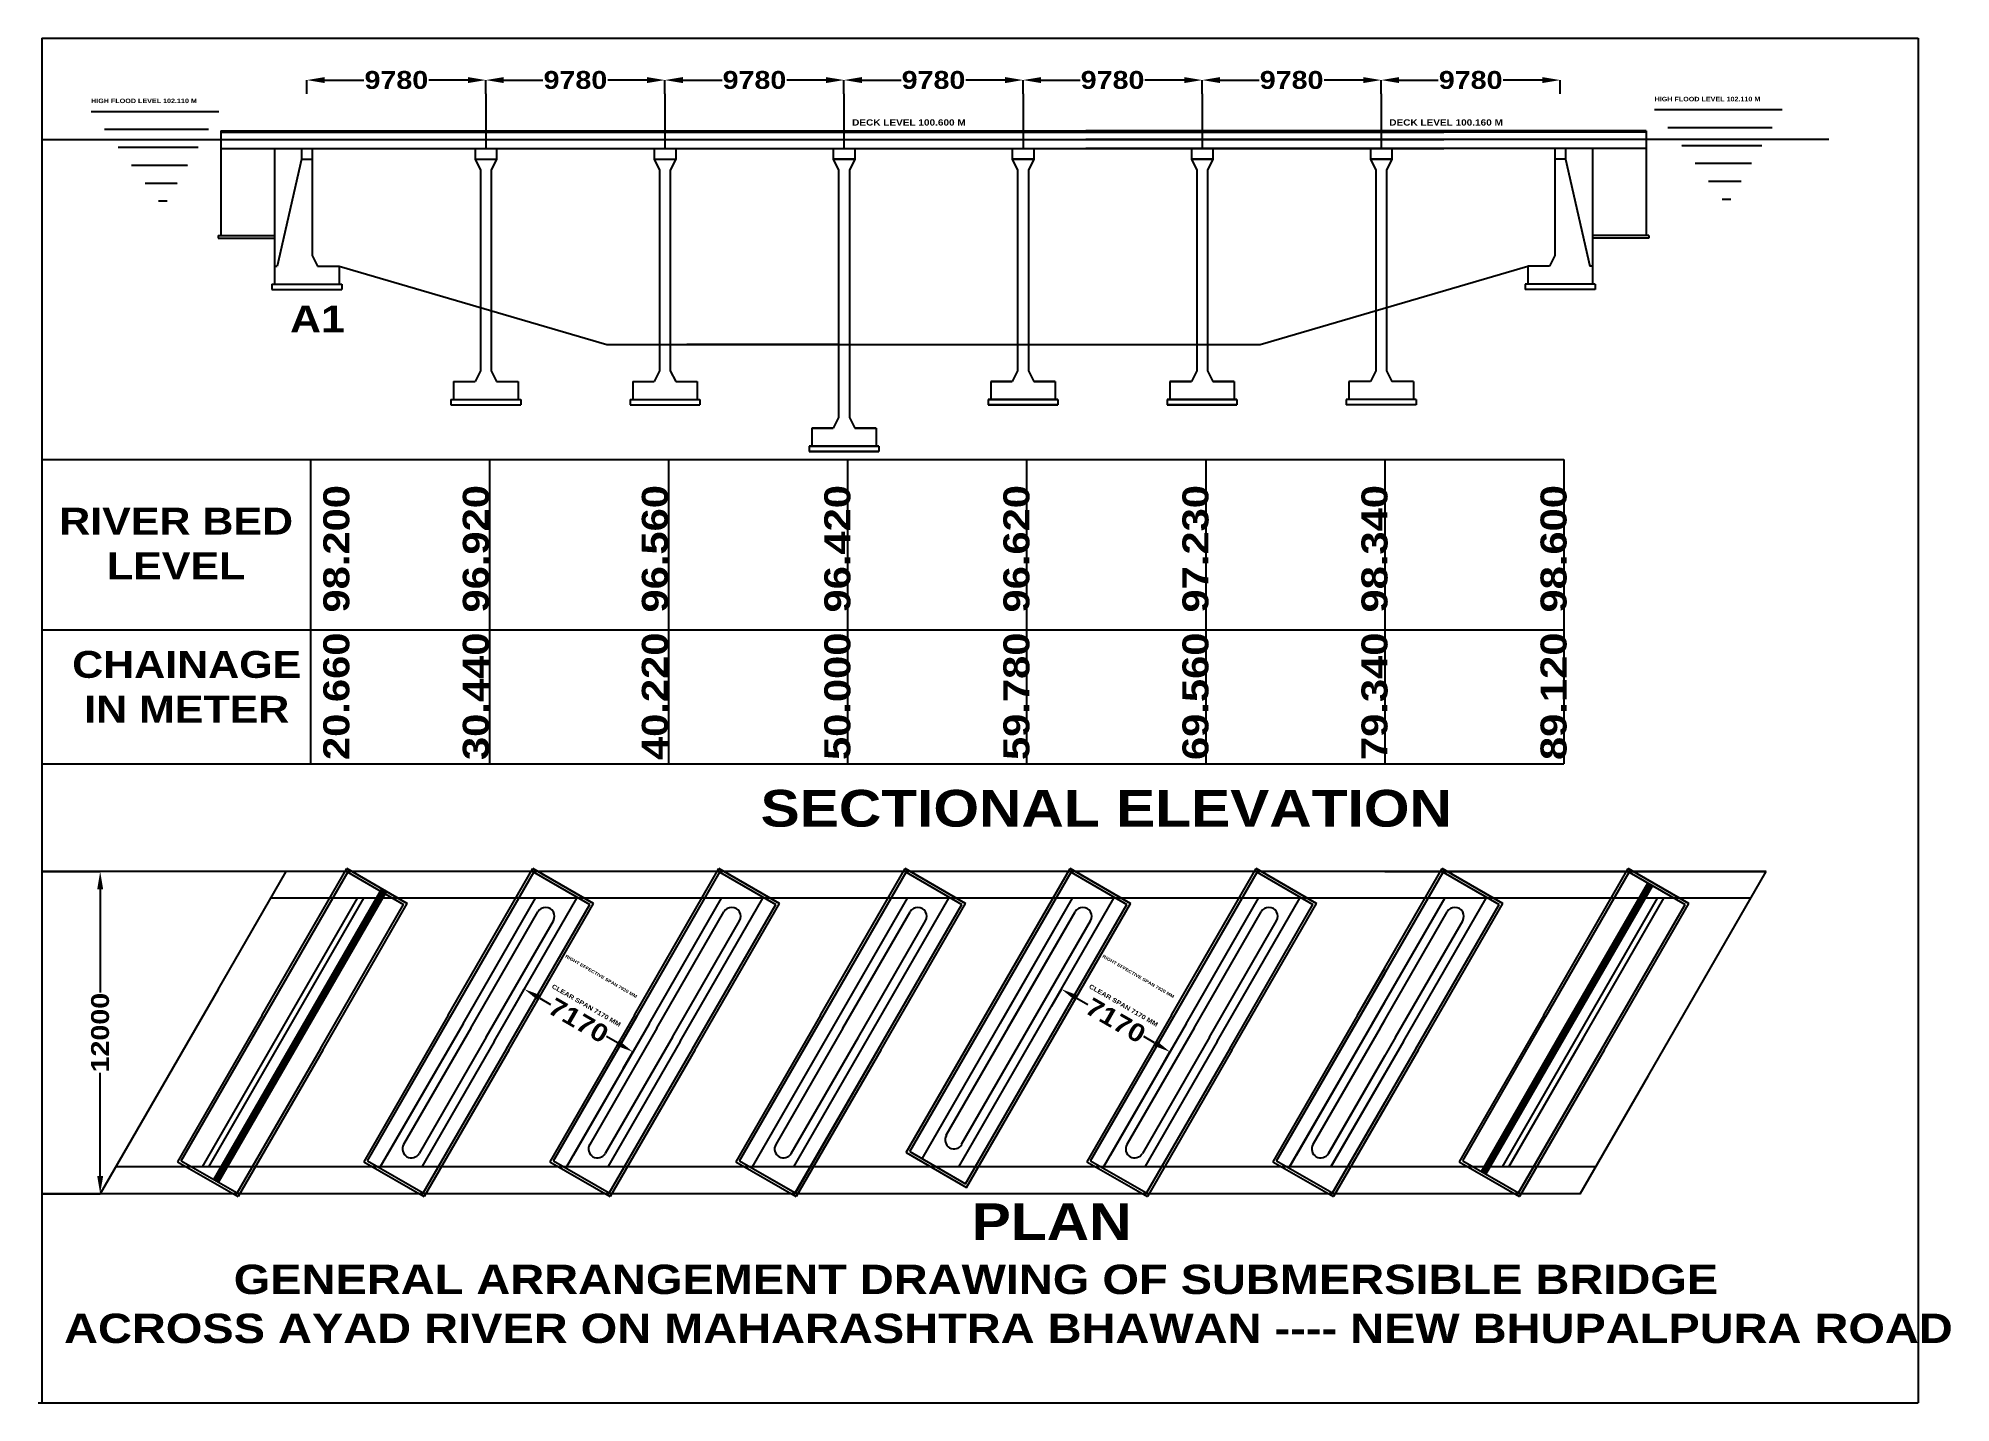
# Model space of a CAD drawing. Header units: millimetres. Extents: x 63950 to 170763, y -69710 to 6492.
import ezdxf

# ---------------------------------------------------------------- set-up
doc = ezdxf.new("R2010")
doc.units = ezdxf.units.MM
doc.linetypes.add('ACAD_ISO02W100', pattern=[15, 12, -3])
doc.styles.get("Standard").update_dxf_attribs({"font": 'ariblk.TTF'})
doc.dimstyles.new('ISO-25', dxfattribs={"dimtxt": 1000, "dimasz": 1000, "dimexe": 1.25, "dimexo": 0.625, "dimtad": 0, "dimtxsty": 'Standard', "dimcen": 75, "dimadec": 0, "dimazin": 0, "dimtfac": 1, "dimtmove": 0, "dimatfit": 2, "dimfxl": 0, "dimarcsym": 0})

# ---------------------------------------------------------------- blocks, each defined once
blk = doc.blocks.new('*D23')
at = {"color": 0, "lineweight": -2}
for p, q in [((120560, -47540), (121096, -46612)), ((121962, -47113), (122564, -47461)), ((126292, -49613), (125689, -49265)), ((126623, -51040), (127158, -50112))]:
    blk.add_line(p, q, dxfattribs=at)
at = {"color": 0}
for points in [[(122045, -46969), (121878, -47257), (121095, -46613)], [(126375, -49469), (126208, -49757), (127158, -50113)]]:
    blk.add_solid(points, dxfattribs=at)
at = {"layer": 'Defpoints', "color": 0}
for p in [(120560, -47540), (127158, -50113), (126622, -51040)]:
    blk.add_point(p, dxfattribs=at)
at = {"color": 0, "insert": (124127, -48363), "char_height": 1000, "attachment_point": 5, "rotation": 330}
blk.add_mtext('7170', dxfattribs=at)
blk = doc.blocks.new('*D27')
at = {"color": 0, "lineweight": -2}
for p, q in [((90560, -47540), (91096, -46612)), ((91962, -47113), (92564, -47461)), ((96292, -49613), (95689, -49265)), ((96623, -51040), (97158, -50112))]:
    blk.add_line(p, q, dxfattribs=at)
at = {"color": 0}
for points in [[(92045, -46969), (91878, -47257), (91095, -46613)], [(96375, -49469), (96208, -49757), (97158, -50113)]]:
    blk.add_solid(points, dxfattribs=at)
at = {"layer": 'Defpoints', "color": 0}
for p in [(90560, -47540), (97158, -50113), (96622, -51040)]:
    blk.add_point(p, dxfattribs=at)
at = {"color": 0, "insert": (94127, -48363), "char_height": 1000, "attachment_point": 5, "rotation": 330}
blk.add_mtext('7170', dxfattribs=at)
blk = doc.blocks.new('*D28')
at = {"color": 0, "lineweight": -2}
for p, q in [((64151, -40040), (67410, -40040)), ((67408, -41040), (67408, -46796)), ((67408, -57040), (67408, -51285)), ((64151, -58040), (67410, -58040))]:
    blk.add_line(p, q, dxfattribs=at)
at = {"color": 0}
for points in [[(67242, -41040), (67575, -41040), (67408, -40040)], [(67242, -57040), (67575, -57040), (67408, -58040)]]:
    blk.add_solid(points, dxfattribs=at)
at = {"layer": 'Defpoints', "color": 0}
for p in [(64151, -40040), (64151, -58040), (67408, -58040)]:
    blk.add_point(p, dxfattribs=at)
at = {"color": 0, "insert": (67408, -49040), "char_height": 1000, "attachment_point": 5, "rotation": 90}
blk.add_mtext('12000', dxfattribs=at)
blk = doc.blocks.new('*D37')
at = {"color": 0, "lineweight": -2}
for p, q in [((78950, 3381), (78950, 4157)), ((79950, 4156), (82138, 4156)), ((87950, 4156), (85761, 4156)), ((88950, 3381), (88950, 4157))]:
    blk.add_line(p, q, dxfattribs=at)
at = {"color": 0}
for points in [[(79950, 4322), (79950, 3989), (78950, 4156)], [(87950, 4322), (87950, 3989), (88950, 4156)]]:
    blk.add_solid(points, dxfattribs=at)
at = {"layer": 'Defpoints', "color": 0}
for p in [(78950, 3380), (88950, 4156), (88950, 3380)]:
    blk.add_point(p, dxfattribs=at)
at = {"color": 0, "insert": (83950, 4156), "char_height": 1000, "attachment_point": 5}
blk.add_mtext('9780', dxfattribs=at)
blk = doc.blocks.new('*D38')
at = {"color": 0, "lineweight": -2}
for p, q in [((118950, 3381), (118950, 4157)), ((119950, 4156), (122138, 4156)), ((127950, 4156), (125761, 4156)), ((128950, 3381), (128950, 4157))]:
    blk.add_line(p, q, dxfattribs=at)
at = {"color": 0}
for points in [[(119950, 4322), (119950, 3989), (118950, 4156)], [(127950, 4322), (127950, 3989), (128950, 4156)]]:
    blk.add_solid(points, dxfattribs=at)
at = {"layer": 'Defpoints', "color": 0}
for p in [(118950, 3380), (128950, 4156), (128950, 3380)]:
    blk.add_point(p, dxfattribs=at)
at = {"color": 0, "insert": (123950, 4156), "char_height": 1000, "attachment_point": 5}
blk.add_mtext('{\\fArial Black|b0|i0|c0|p34;9780}', dxfattribs=at)
blk = doc.blocks.new('*D39')
at = {"color": 0, "lineweight": -2}
for p, q in [((138950, 3381), (138950, 4157)), ((139950, 4156), (142138, 4156)), ((147950, 4156), (145761, 4156)), ((148950, 3381), (148950, 4157))]:
    blk.add_line(p, q, dxfattribs=at)
at = {"color": 0}
for points in [[(139950, 4322), (139950, 3989), (138950, 4156)], [(147950, 4322), (147950, 3989), (148950, 4156)]]:
    blk.add_solid(points, dxfattribs=at)
at = {"layer": 'Defpoints', "color": 0}
for p in [(138950, 4156), (138950, 3380), (148950, 3380)]:
    blk.add_point(p, dxfattribs=at)
at = {"color": 0, "insert": (143950, 4156), "char_height": 1000, "attachment_point": 5}
blk.add_mtext('{\\fArial Black|b0|i0|c0|p34;9780}', dxfattribs=at)
blk = doc.blocks.new('*D40')
at = {"color": 0, "lineweight": -2}
for p, q in [((128950, 3381), (128950, 4157)), ((129950, 4156), (132138, 4156)), ((137950, 4156), (135761, 4156)), ((138950, 3381), (138950, 4157))]:
    blk.add_line(p, q, dxfattribs=at)
at = {"color": 0}
for points in [[(129950, 4322), (129950, 3989), (128950, 4156)], [(137950, 4322), (137950, 3989), (138950, 4156)]]:
    blk.add_solid(points, dxfattribs=at)
at = {"layer": 'Defpoints', "color": 0}
for p in [(128950, 4156), (128950, 3380), (138950, 3380)]:
    blk.add_point(p, dxfattribs=at)
at = {"color": 0, "insert": (133950, 4156), "char_height": 1000, "attachment_point": 5}
blk.add_mtext('{\\fArial Black|b0|i0|c0|p34;9780}', dxfattribs=at)
blk = doc.blocks.new('*D41')
at = {"color": 0, "lineweight": -2}
for p, q in [((88950, 3381), (88950, 4157)), ((89950, 4156), (92138, 4156)), ((97950, 4156), (95761, 4156)), ((98950, 3381), (98950, 4157))]:
    blk.add_line(p, q, dxfattribs=at)
at = {"color": 0}
for points in [[(89950, 4322), (89950, 3989), (88950, 4156)], [(97950, 4322), (97950, 3989), (98950, 4156)]]:
    blk.add_solid(points, dxfattribs=at)
at = {"layer": 'Defpoints', "color": 0}
for p in [(88950, 3380), (98950, 4156), (98950, 3380)]:
    blk.add_point(p, dxfattribs=at)
at = {"color": 0, "insert": (93950, 4156), "char_height": 1000, "attachment_point": 5}
blk.add_mtext('{\\fArial Black|b0|i0|c0|p34;9780}', dxfattribs=at)
blk = doc.blocks.new('*D42')
at = {"color": 0, "lineweight": -2}
for p, q in [((98950, 3381), (98950, 4157)), ((99950, 4156), (102138, 4156)), ((107950, 4156), (105761, 4156)), ((108950, 3381), (108950, 4157))]:
    blk.add_line(p, q, dxfattribs=at)
at = {"color": 0}
for points in [[(99950, 4322), (99950, 3989), (98950, 4156)], [(107950, 4322), (107950, 3989), (108950, 4156)]]:
    blk.add_solid(points, dxfattribs=at)
at = {"layer": 'Defpoints', "color": 0}
for p in [(98950, 3380), (108950, 4156), (108950, 3380)]:
    blk.add_point(p, dxfattribs=at)
at = {"color": 0, "insert": (103950, 4156), "char_height": 1000, "attachment_point": 5}
blk.add_mtext('{\\fArial Black|b0|i0|c0|p34;9780}', dxfattribs=at)
blk = doc.blocks.new('*D43')
at = {"color": 0, "lineweight": -2}
for p, q in [((108950, 3381), (108950, 4157)), ((109950, 4156), (112138, 4156)), ((117950, 4156), (115761, 4156)), ((118950, 3381), (118950, 4157))]:
    blk.add_line(p, q, dxfattribs=at)
at = {"color": 0}
for points in [[(109950, 4322), (109950, 3989), (108950, 4156)], [(117950, 4322), (117950, 3989), (118950, 4156)]]:
    blk.add_solid(points, dxfattribs=at)
at = {"layer": 'Defpoints', "color": 0}
for p in [(108950, 4156), (108950, 3380), (118950, 3380)]:
    blk.add_point(p, dxfattribs=at)
at = {"color": 0, "insert": (113950, 4156), "char_height": 1000, "attachment_point": 5}
blk.add_mtext('{\\fArial Black|b0|i0|c0|p34;9780}', dxfattribs=at)

msp = doc.modelspace()

# ---------------------------------------------------------------- linework, layer by layer
for p, q in [((64150.872, 6491.536), (64150.872, -69701.26)), ((64150.872, 6491.536), (168949.665, 6491.536)), ((168949.665, 6491.536), (168949.665, -69709.913)), ((88949.665, 3380.393), (88949.665, 330.393)), ((98949.665, 3380.393), (98949.665, 330.393)), ((108949.665, 3380.393), (108949.665, 330.393)), ((108949.665, 3380.393), (108949.665, 330.393)), ((118949.665, 3380.393), (118949.665, 330.393)), ((118949.665, 3380.393), (118949.665, 330.393)), ((128949.665, 3380.393), (128949.665, 330.393)), ((128949.665, 3380.393), (128949.665, 330.393)), ((138949.665, 3380.393), (138949.665, 330.393)), ((138949.665, 3380.393), (138949.665, 330.393)), ((138949.665, 3380.393), (138949.665, 330.393)), ((74149.665, 1330.393), (74149.665, -4519.607)), ((74149.665, 1330.393), (125443.251, 1330.393)), ((74149.665, 1255.393), (125443.251, 1255.393)), ((153749.665, 1330.393), (122456.078, 1330.393)), ((153749.665, 1255.393), (122456.078, 1255.393)), ((125443.251, 1330.393), (142456.078, 1330.393)), ((125443.251, 1255.393), (142456.078, 1255.393)), ((153749.665, 1330.393), (153749.665, -4519.607)), ((64150.872, 830.393), (125443.251, 830.393)), ((74149.665, 330.393), (125443.251, 330.393)), ((77149.665, 330.393), (77149.665, -7241.285)), ((78649.665, 330.393), (78649.665, -269.607)), ((79249.665, 330.393), (79249.665, -5641.285)), ((88349.665, 330.393), (88349.665, -269.607)), ((89549.665, 330.393), (89549.665, -269.607)), ((98349.665, 330.393), (98349.665, -269.607)), ((99549.665, 330.393), (99549.665, -269.607)), ((108349.665, 330.393), (108349.665, -269.607)), ((108349.665, 330.393), (108349.665, -269.607)), ((109549.665, 330.393), (109549.665, -269.607)), ((109549.665, 330.393), (109549.665, -269.607)), ((118349.665, 330.393), (118349.665, -269.607)), ((118349.665, 330.393), (118349.665, -269.607)), ((119549.665, 330.393), (119549.665, -269.607)), ((119549.665, 330.393), (119549.665, -269.607)), ((163949.665, 830.393), (122456.078, 830.393)), ((153749.665, 330.393), (122456.078, 330.393)), ((125443.251, 830.393), (142456.078, 830.393)), ((125443.251, 330.393), (142456.078, 330.393)), ((128349.665, 330.393), (128349.665, -269.607)), ((128349.665, 330.393), (128349.665, -269.607)), ((129549.665, 330.393), (129549.665, -269.607)), ((129549.665, 330.393), (129549.665, -269.607)), ((138349.665, 330.393), (138349.665, -269.607)), ((138349.665, 330.393), (138349.665, -269.607)), ((138349.665, 330.393), (138349.665, -269.607)), ((139549.665, 330.393), (139549.665, -269.607)), ((139549.665, 330.393), (139549.665, -269.607)), ((139549.665, 330.393), (139549.665, -269.607)), ((148649.665, 330.393), (148649.665, -5641.285)), ((149249.665, 330.393), (149249.665, -269.607)), ((150749.665, 330.393), (150749.665, -7241.285)), ((78649.665, -269.607), (77299.665, -6241.285)), ((78649.665, -269.607), (79249.665, -269.607)), ((88349.665, -269.607), (89549.665, -269.607)), ((88349.665, -269.607), (88649.665, -869.607)), ((88649.665, -869.607), (88649.665, -12079.607)), ((89549.665, -269.607), (89249.665, -869.607)), ((89249.665, -869.607), (89249.665, -12079.607)), ((98349.665, -269.607), (98649.665, -869.607)), ((98349.665, -269.607), (99549.665, -269.607)), ((98649.665, -869.607), (98649.665, -12079.607)), ((99549.665, -269.607), (99249.665, -869.607)), ((99249.665, -869.607), (99249.665, -12079.607)), ((108349.665, -269.607), (109549.665, -269.607)), ((108349.665, -269.607), (108649.665, -869.607)), ((108349.665, -269.607), (108649.665, -869.607)), ((109549.665, -269.607), (108349.665, -269.607)), ((108649.665, -869.607), (108649.665, -14679.607)), ((108649.665, -869.607), (108649.665, -14679.607)), ((109549.665, -269.607), (109249.665, -869.607)), ((109549.665, -269.607), (109249.665, -869.607)), ((109249.665, -869.607), (109249.665, -14679.607)), ((109249.665, -869.607), (109249.665, -14679.607)), ((118349.665, -269.607), (119549.665, -269.607)), ((118349.665, -269.607), (118649.665, -869.607)), ((119549.665, -269.607), (118349.665, -269.607)), ((118349.665, -269.607), (118649.665, -869.607)), ((118649.665, -869.607), (118649.665, -12079.607)), ((118649.665, -869.607), (118649.665, -12079.607)), ((119549.665, -269.607), (119249.665, -869.607)), ((119549.665, -269.607), (119249.665, -869.607)), ((119249.665, -869.607), (119249.665, -12079.607)), ((119249.665, -869.607), (119249.665, -12079.607)), ((128349.665, -269.607), (128649.665, -869.607)), ((128349.665, -269.607), (129549.665, -269.607)), ((129549.665, -269.607), (128349.665, -269.607)), ((128349.665, -269.607), (128649.665, -869.607)), ((128649.665, -869.607), (128649.665, -12079.607)), ((128649.665, -869.607), (128649.665, -12079.607)), ((129549.665, -269.607), (129249.665, -869.607)), ((129549.665, -269.607), (129249.665, -869.607)), ((129249.665, -869.607), (129249.665, -12079.607)), ((129249.665, -869.607), (129249.665, -12079.607)), ((138349.665, -269.607), (139549.665, -269.607)), ((138349.665, -269.607), (138649.665, -869.607)), ((139549.665, -269.607), (138349.665, -269.607)), ((138349.665, -269.607), (138649.665, -869.607)), ((138349.665, -269.607), (138649.665, -869.607)), ((139549.665, -269.607), (138349.665, -269.607)), ((138649.665, -869.607), (138649.665, -12079.607)), ((138649.665, -869.607), (138649.665, -12079.607)), ((138649.665, -869.607), (138649.665, -12079.607)), ((139549.665, -269.607), (139249.665, -869.607)), ((139549.665, -269.607), (139249.665, -869.607)), ((139549.665, -269.607), (139249.665, -869.607)), ((139249.665, -869.607), (139249.665, -12079.607)), ((139249.665, -869.607), (139249.665, -12079.607)), ((139249.665, -869.607), (139249.665, -12079.607)), ((149249.665, -269.607), (148649.665, -269.607)), ((149249.665, -269.607), (150599.665, -6241.285)), ((73999.665, -4519.607), (77149.665, -4519.607)), ((73999.665, -4519.607), (73999.665, -4669.607)), ((73999.665, -4669.607), (77149.665, -4669.607)), ((153899.665, -4519.607), (150749.665, -4519.607)), ((153899.665, -4669.607), (150749.665, -4669.607)), ((153899.665, -4519.607), (153899.665, -4669.607)), ((77149.665, -6241.285), (77299.665, -6241.285)), ((79249.665, -5641.285), (79549.665, -6241.285)), ((79549.665, -6241.285), (80749.665, -6241.285)), ((80749.665, -6241.285), (80749.665, -7241.285)), ((80749.665, -6241.285), (95700.173, -10619.607)), ((132199.157, -10619.607), (147149.665, -6241.285)), ((148349.665, -6241.285), (147149.665, -6241.285)), ((147149.665, -6241.285), (147149.665, -7241.285)), ((148649.665, -5641.285), (148349.665, -6241.285)), ((150749.665, -6241.285), (150599.665, -6241.285)), ((76999.665, -7241.285), (80899.665, -7241.285)), ((76999.665, -7241.285), (76999.665, -7541.285)), ((80899.665, -7241.285), (80899.665, -7541.285)), ((146999.665, -7241.285), (146999.665, -7541.285)), ((150899.665, -7241.285), (146999.665, -7241.285)), ((150899.665, -7241.285), (150899.665, -7541.285)), ((76999.665, -7541.285), (80899.665, -7541.285)), ((150899.665, -7541.285), (146999.665, -7541.285)), ((95700.173, -10619.607), (108949.665, -10619.607)), ((95700.173, -10619.607), (108949.665, -10619.607)), ((108649.665, -10619.607), (125700.173, -10619.607)), ((125700.173, -10619.607), (132199.157, -10619.607)), ((87149.665, -12679.607), (88349.665, -12679.607)), ((87149.665, -12679.607), (87149.665, -13679.607)), ((88649.665, -12079.607), (88349.665, -12679.607)), ((89249.665, -12079.607), (89549.665, -12679.607)), ((89549.665, -12679.607), (90749.665, -12679.607)), ((90749.665, -12679.607), (90749.665, -13679.607)), ((97149.665, -12679.607), (97149.665, -13679.607)), ((97149.665, -12679.607), (98349.665, -12679.607)), ((98649.665, -12079.607), (98349.665, -12679.607)), ((99249.665, -12079.607), (99549.665, -12679.607)), ((99549.665, -12679.607), (100749.665, -12679.607)), ((100749.665, -12679.607), (100749.665, -13679.607)), ((117149.665, -12679.607), (118349.665, -12679.607)), ((117149.665, -12679.607), (117149.665, -13679.607)), ((118349.665, -12679.607), (117149.665, -12679.607)), ((117149.665, -12679.607), (117149.665, -13679.607)), ((118649.665, -12079.607), (118349.665, -12679.607)), ((118649.665, -12079.607), (118349.665, -12679.607)), ((119249.665, -12079.607), (119549.665, -12679.607)), ((119249.665, -12079.607), (119549.665, -12679.607)), ((119549.665, -12679.607), (120749.665, -12679.607)), ((120749.665, -12679.607), (119549.665, -12679.607)), ((120749.665, -12679.607), (120749.665, -13679.607)), ((127149.665, -12679.607), (127149.665, -13679.607)), ((127149.665, -12679.607), (128349.665, -12679.607)), ((128349.665, -12679.607), (127149.665, -12679.607)), ((127149.665, -12679.607), (127149.665, -13679.607)), ((128649.665, -12079.607), (128349.665, -12679.607)), ((128649.665, -12079.607), (128349.665, -12679.607)), ((129249.665, -12079.607), (129549.665, -12679.607)), ((129249.665, -12079.607), (129549.665, -12679.607)), ((129549.665, -12679.607), (130749.665, -12679.607)), ((130749.665, -12679.607), (129549.665, -12679.607)), ((130749.665, -12679.607), (130749.665, -13679.607)), ((130749.665, -12679.607), (130749.665, -13679.607)), ((137149.665, -12679.607), (137149.665, -13679.607)), ((138349.665, -12679.607), (137149.665, -12679.607)), ((138649.665, -12079.607), (138349.665, -12679.607)), ((139249.665, -12079.607), (139549.665, -12679.607)), ((140749.665, -12679.607), (139549.665, -12679.607)), ((140749.665, -12679.607), (140749.665, -13679.607)), ((86999.665, -13679.607), (86999.665, -13979.607)), ((86999.665, -13679.607), (90899.665, -13679.607)), ((90899.665, -13679.607), (90899.665, -13979.607)), ((96999.665, -13679.607), (100899.665, -13679.607)), ((96999.665, -13679.607), (96999.665, -13979.607)), ((100899.665, -13679.607), (100899.665, -13979.607)), ((116999.665, -13679.607), (116999.665, -13979.607)), ((116999.665, -13679.607), (120899.665, -13679.607)), ((120899.665, -13679.607), (116999.665, -13679.607)), ((116999.665, -13679.607), (116999.665, -13979.607)), ((120899.665, -13679.607), (120899.665, -13979.607)), ((126999.665, -13679.607), (130899.665, -13679.607)), ((126999.665, -13679.607), (126999.665, -13979.607)), ((130899.665, -13679.607), (126999.665, -13679.607)), ((126999.665, -13679.607), (126999.665, -13979.607)), ((130899.665, -13679.607), (130899.665, -13979.607)), ((130899.665, -13679.607), (130899.665, -13979.607)), ((140899.665, -13679.607), (136999.665, -13679.607)), ((136999.665, -13679.607), (136999.665, -13979.607)), ((140899.665, -13679.607), (140899.665, -13979.607)), ((86999.665, -13979.607), (90899.665, -13979.607)), ((96999.665, -13979.607), (100899.665, -13979.607)), ((108649.665, -14679.607), (108349.665, -15279.607)), ((108649.665, -14679.607), (108349.665, -15279.607)), ((109249.665, -14679.607), (109549.665, -15279.607)), ((109249.665, -14679.607), (109549.665, -15279.607)), ((116999.665, -13979.607), (120899.665, -13979.607)), ((120899.665, -13979.607), (116999.665, -13979.607)), ((126999.665, -13979.607), (130899.665, -13979.607)), ((130899.665, -13979.607), (126999.665, -13979.607)), ((140899.665, -13979.607), (136999.665, -13979.607)), ((107149.665, -15279.607), (107149.665, -16279.607)), ((107149.665, -15279.607), (108349.665, -15279.607)), ((108349.665, -15279.607), (107149.665, -15279.607)), ((107149.665, -15279.607), (107149.665, -16279.607)), ((109549.665, -15279.607), (110749.665, -15279.607)), ((110749.665, -15279.607), (109549.665, -15279.607)), ((110749.665, -15279.607), (110749.665, -16279.607)), ((110749.665, -15279.607), (110749.665, -16279.607)), ((64150.872, -17037.181), (149150.872, -17037.181)), ((64150.872, -17037.181), (64150.872, -34037.181)), ((64150.872, -17037.181), (64150.872, -34037.181)), ((79150.872, -17037.181), (79150.872, -34037.181)), ((79150.872, -17037.181), (79150.872, -34037.181)), ((89150.872, -17037.181), (89150.872, -34037.181)), ((99150.872, -17037.181), (99150.872, -34037.181)), ((106999.665, -16279.607), (106999.665, -16579.607)), ((106999.665, -16279.607), (110899.665, -16279.607)), ((110899.665, -16279.607), (106999.665, -16279.607)), ((106999.665, -16279.607), (106999.665, -16579.607)), ((106999.665, -16579.607), (110899.665, -16579.607)), ((110899.665, -16579.607), (106999.665, -16579.607)), ((109150.872, -17037.181), (109150.872, -34037.181)), ((110899.665, -16279.607), (110899.665, -16579.607)), ((110899.665, -16279.607), (110899.665, -16579.607)), ((119150.872, -17037.181), (119150.872, -34037.181)), ((119150.872, -17037.181), (119150.872, -34037.181)), ((119150.872, -17037.181), (119150.872, -34037.181)), ((129150.872, -17037.181), (129150.872, -34037.181)), ((139150.872, -17037.181), (139150.872, -34037.181)), ((149150.872, -17037.181), (149150.872, -34037.181)), ((149150.872, -17037.181), (149150.872, -34037.181)), ((64150.872, -26537.181), (149150.872, -26537.181)), ((64150.872, -34037.181), (149150.872, -34037.181)), ((104127.839, -40040.38), (64150.872, -40040.38)), ((71938.231, -56194.416), (81313.231, -39956.44)), ((73990.155, -46640.38), (77800.667, -40040.38)), ((76458.327, -48065.38), (81183.327, -39881.44)), ((76458.327, -48065.38), (81183.327, -39881.44)), ((76588.231, -48140.38), (81238.231, -40086.343)), ((81183.327, -39881.44), (84560.826, -41831.44)), ((84560.826, -41831.44), (81183.327, -39881.44)), ((81183.327, -39881.44), (84560.826, -41831.44)), ((81238.231, -40086.343), (84355.923, -41886.343)), ((81238.231, -40086.343), (84355.923, -41886.343)), ((84560.826, -41831.44), (81313.231, -39956.44)), ((83343.229, -40040.38), (82188.529, -40040.38)), ((93735.534, -40040.38), (82188.529, -40040.38)), ((82330.536, -56194.416), (91705.536, -39956.44)), ((86850.632, -48065.38), (91575.632, -39881.44)), ((86850.632, -48065.38), (91575.632, -39881.44)), ((86980.536, -48140.38), (91630.536, -40086.343)), ((120062.706, -40040.38), (89104.239, -40040.38)), ((91575.632, -39881.44), (94953.131, -41831.44)), ((94953.131, -41831.44), (91575.632, -39881.44)), ((91575.632, -39881.44), (94953.131, -41831.44)), ((91630.536, -40086.343), (94748.227, -41886.343)), ((94953.131, -41831.44), (91705.536, -39956.44)), ((92722.841, -56194.416), (102097.841, -39956.44)), ((97242.937, -48065.38), (101967.937, -39881.44)), ((97242.937, -48065.38), (101967.937, -39881.44)), ((97372.841, -48140.38), (102022.841, -40086.343)), ((101967.937, -39881.44), (105345.436, -41831.44)), ((105345.436, -41831.44), (101967.937, -39881.44)), ((101967.937, -39881.44), (105345.436, -41831.44)), ((102022.841, -40086.343), (105140.532, -41886.343)), ((102022.841, -40086.343), (105140.532, -41886.343)), ((105345.436, -41831.44), (102097.841, -39956.44)), ((103115.231, -56194.416), (112490.231, -39956.44)), ((107635.242, -48065.38), (112360.242, -39881.44)), ((107635.327, -48065.38), (112360.327, -39881.44)), ((107635.327, -48065.38), (112360.327, -39881.44)), ((107765.146, -48140.38), (112415.146, -40086.343)), ((107765.231, -48140.38), (112415.231, -40086.343)), ((114520.229, -40040.38), (109324.077, -40040.38)), ((112360.242, -39881.44), (115737.741, -41831.44)), ((115737.741, -41831.44), (112360.242, -39881.44)), ((112360.327, -39881.44), (115737.826, -41831.44)), ((115737.826, -41831.44), (112360.327, -39881.44)), ((112360.327, -39881.44), (115737.826, -41831.44)), ((112415.146, -40086.343), (115532.837, -41886.343)), ((112415.231, -40086.343), (115532.923, -41886.343)), ((112415.231, -40086.343), (115532.923, -41886.343)), ((112419.882, -55739.664), (121575.632, -39881.44)), ((115737.826, -41831.44), (112490.231, -39956.44)), ((112624.786, -55684.76), (121630.536, -40086.343)), ((116850.632, -48065.38), (121575.632, -39881.44)), ((139150.872, -40040.38), (119104.239, -40040.38)), ((121575.632, -39881.44), (124953.131, -41831.44)), ((124953.131, -41831.44), (121575.632, -39881.44)), ((121575.632, -39881.44), (124953.131, -41831.44)), ((121630.536, -40086.343), (124748.227, -41886.343)), ((124953.131, -41831.44), (121705.536, -39956.44)), ((122722.841, -56194.416), (132097.841, -39956.44)), ((122722.841, -56194.416), (132097.841, -39956.44)), ((127242.937, -48065.38), (131967.937, -39881.44)), ((127242.937, -48065.38), (131967.937, -39881.44)), ((127242.937, -48065.38), (131967.937, -39881.44)), ((127242.937, -48065.38), (131967.937, -39881.44)), ((127372.841, -48140.38), (132022.841, -40086.343)), ((127372.841, -48140.38), (132022.841, -40086.343)), ((131967.937, -39881.44), (135345.436, -41831.44)), ((135345.436, -41831.44), (131967.937, -39881.44)), ((131967.937, -39881.44), (135345.436, -41831.44)), ((131967.937, -39881.44), (135345.436, -41831.44)), ((135345.436, -41831.44), (131967.937, -39881.44)), ((131967.937, -39881.44), (135345.436, -41831.44)), ((132022.841, -40086.343), (135140.532, -41886.343)), ((132022.841, -40086.343), (135140.532, -41886.343)), ((132022.841, -40086.343), (135140.532, -41886.343)), ((132022.841, -40086.343), (135140.532, -41886.343)), ((135345.436, -41831.44), (132097.841, -39956.44)), ((135345.436, -41831.44), (132097.841, -39956.44)), ((133115.146, -56194.416), (142490.146, -39956.44)), ((137635.242, -48065.38), (142360.242, -39881.44)), ((137635.242, -48065.38), (142360.242, -39881.44)), ((137765.146, -48140.38), (142415.146, -40086.343)), ((144520.144, -40040.38), (138366.177, -40040.38)), ((160455.011, -40040.38), (138366.177, -40040.38)), ((139150.872, -40040.38), (160455.011, -40040.38)), ((144520.229, -40040.38), (139324.077, -40040.38)), ((154912.534, -40040.38), (139324.077, -40040.38)), ((142360.242, -39881.44), (145737.741, -41831.44)), ((145737.741, -41831.44), (142360.242, -39881.44)), ((142360.242, -39881.44), (145737.741, -41831.44)), ((142415.146, -40086.343), (145532.837, -41886.343)), ((142415.146, -40086.343), (145532.837, -41886.343)), ((145737.741, -41831.44), (142490.146, -39956.44)), ((148027.547, -48065.38), (152752.547, -39881.44)), ((148157.45, -48140.38), (152807.45, -40086.343)), ((152752.547, -39881.44), (156130.046, -41831.44)), ((156130.046, -41831.44), (152752.547, -39881.44)), ((152807.45, -40086.343), (155925.142, -41886.343)), ((153873.218, -51440.38), (160455.011, -40040.38)), ((73124.13, -56540.38), (81784.384, -41540.38)), ((73470.54, -56540.38), (82130.794, -41540.38)), ((73756.885, -57244.416), (83131.885, -41006.44)), ((73843.487, -57294.416), (83218.487, -41056.44)), ((73930.09, -57344.416), (83305.09, -41106.44)), ((74016.692, -57394.416), (83391.692, -41156.44)), ((104416.514, -41540.38), (76934.641, -41540.38)), ((94024.209, -41540.38), (81784.384, -41540.38)), ((87673.356, -48540.38), (91714.808, -41540.38)), ((87673.356, -48540.38), (91714.808, -41540.38)), ((119196.681, -41540.38), (89104.239, -41540.38)), ((89405.407, -49540.38), (94024.209, -41540.38)), ((89405.407, -49540.38), (94024.209, -41540.38)), ((94149.001, -41540.38), (94748.227, -41886.343)), ((98065.661, -48540.38), (102107.113, -41540.38)), ((98065.661, -48540.38), (102107.113, -41540.38)), ((99797.712, -49540.38), (104416.514, -41540.38)), ((99797.712, -49540.38), (104416.514, -41540.38)), ((103839.249, -56540.38), (112499.503, -41540.38)), ((106148.65, -56540.38), (114808.904, -41540.38)), ((114808.904, -41540.38), (109324.077, -41540.38)), ((113317.606, -56084.76), (121714.808, -41540.38)), ((115363.955, -56540.38), (124024.209, -41540.38)), ((117673.356, -48540.38), (121714.808, -41540.38)), ((139150.872, -41540.38), (119104.239, -41540.38)), ((119405.407, -49540.38), (124024.209, -41540.38)), ((124149.001, -41540.38), (124748.227, -41886.343)), ((128065.661, -48540.38), (132107.113, -41540.38)), ((128065.661, -48540.38), (132107.113, -41540.38)), ((128065.661, -48540.38), (132107.113, -41540.38)), ((128065.661, -48540.38), (132107.113, -41540.38)), ((159588.986, -41540.38), (129496.544, -41540.38)), ((129797.712, -49540.38), (134416.514, -41540.38)), ((129797.712, -49540.38), (134416.514, -41540.38)), ((129797.712, -49540.38), (134416.514, -41540.38)), ((129797.712, -49540.38), (134416.514, -41540.38)), ((134416.514, -41540.38), (131010.148, -41540.38)), ((144808.819, -41540.38), (138366.177, -41540.38)), ((138457.966, -48540.38), (142499.418, -41540.38)), ((138457.966, -48540.38), (142499.418, -41540.38)), ((140190.017, -49540.38), (144808.819, -41540.38)), ((140190.017, -49540.38), (144808.819, -41540.38)), ((149196.681, -48740.38), (153846.681, -40686.343)), ((149283.283, -48790.38), (153933.283, -40736.343)), ((149369.886, -48840.38), (154019.886, -40786.343)), ((149456.489, -48890.38), (154106.489, -40836.343)), ((149976.104, -49190.38), (154392.833, -41540.38)), ((150235.911, -49340.38), (154739.243, -41540.38)), ((79705.923, -49940.38), (84355.923, -41886.343)), ((79705.923, -49940.38), (84355.923, -41886.343)), ((79835.826, -50015.38), (84560.826, -41831.44)), ((79835.826, -50015.38), (84560.826, -41831.44)), ((88106.369, -48790.38), (91856.369, -42295.189)), ((88106.369, -48790.38), (91856.369, -42295.189)), ((90098.227, -49940.38), (94748.227, -41886.343)), ((90098.227, -49940.38), (94748.227, -41886.343)), ((90228.131, -50015.38), (94953.131, -41831.44)), ((90228.131, -50015.38), (94953.131, -41831.44)), ((98498.674, -48790.38), (102248.674, -42295.189)), ((98498.674, -48790.38), (102248.674, -42295.189)), ((100490.532, -49940.38), (105140.532, -41886.343)), ((100490.532, -49940.38), (105140.532, -41886.343)), ((100620.436, -50015.38), (105345.436, -41831.44)), ((100620.436, -50015.38), (105345.436, -41831.44)), ((108891.064, -48790.38), (112641.064, -42295.189)), ((110882.837, -49940.38), (115532.837, -41886.343)), ((110882.837, -49940.38), (115532.837, -41886.343)), ((110882.923, -49940.38), (115532.923, -41886.343)), ((110882.923, -49940.38), (115532.923, -41886.343)), ((111012.741, -50015.38), (115737.741, -41831.44)), ((111012.826, -50015.38), (115737.826, -41831.44)), ((111012.826, -50015.38), (115737.826, -41831.44)), ((114650.619, -54775.914), (121856.369, -42295.189)), ((115742.477, -57484.76), (124748.227, -41886.343)), ((115797.381, -57689.664), (124953.131, -41831.44)), ((118106.369, -48790.38), (121856.369, -42295.189)), ((120098.227, -49940.38), (124748.227, -41886.343)), ((120228.131, -50015.38), (124953.131, -41831.44)), ((128498.674, -48790.38), (132248.674, -42295.189)), ((128498.674, -48790.38), (132248.674, -42295.189)), ((128498.674, -48790.38), (132248.674, -42295.189)), ((128498.674, -48790.38), (132248.674, -42295.189)), ((130490.532, -49940.38), (135140.532, -41886.343)), ((130490.532, -49940.38), (135140.532, -41886.343)), ((130490.532, -49940.38), (135140.532, -41886.343)), ((130490.532, -49940.38), (135140.532, -41886.343)), ((130620.436, -50015.38), (135345.436, -41831.44)), ((130620.436, -50015.38), (135345.436, -41831.44)), ((130620.436, -50015.38), (135345.436, -41831.44)), ((130620.436, -50015.38), (135345.436, -41831.44)), ((138890.979, -48790.38), (142640.979, -42295.189)), ((138890.979, -48790.38), (142640.979, -42295.189)), ((140882.837, -49940.38), (145532.837, -41886.343)), ((140882.837, -49940.38), (145532.837, -41886.343)), ((141012.741, -50015.38), (145737.741, -41831.44)), ((141012.741, -50015.38), (145737.741, -41831.44)), ((151275.142, -49940.38), (155925.142, -41886.343)), ((151275.142, -49940.38), (155925.142, -41886.343)), ((151405.046, -50015.38), (156130.046, -41831.44)), ((88972.394, -49290.38), (92722.394, -42795.189)), ((88972.394, -49290.38), (92722.394, -42795.189)), ((99364.699, -49290.38), (103114.699, -42795.189)), ((99364.699, -49290.38), (103114.699, -42795.189)), ((109757.09, -49290.38), (113507.09, -42795.189)), ((115516.644, -55275.914), (122722.394, -42795.189)), ((118972.394, -49290.38), (122722.394, -42795.189)), ((129364.699, -49290.38), (133114.699, -42795.189)), ((129364.699, -49290.38), (133114.699, -42795.189)), ((129364.699, -49290.38), (133114.699, -42795.189)), ((129364.699, -49290.38), (133114.699, -42795.189)), ((139757.004, -49290.38), (143507.004, -42795.189)), ((139757.004, -49290.38), (143507.004, -42795.189)), ((133115.231, -56194.416), (139150.872, -45740.38)), ((137635.242, -48065.38), (139150.872, -45440.232)), ((137635.327, -48065.38), (139150.872, -45440.38)), ((137635.327, -48065.38), (139150.872, -45440.38)), ((137765.146, -48140.38), (139150.872, -45740.232)), ((137765.231, -48140.38), (139150.872, -45740.38)), ((73990.155, -46640.38), (67408.362, -58040.38)), ((76458.327, -48065.38), (71733.327, -56249.32)), ((76458.327, -48065.38), (71733.327, -56249.32)), ((86850.632, -48065.38), (82125.632, -56249.32)), ((86850.632, -48065.38), (82125.632, -56249.32)), ((97242.937, -48065.38), (92517.937, -56249.32)), ((97242.937, -48065.38), (92517.937, -56249.32)), ((107635.242, -48065.38), (102910.242, -56249.32)), ((107635.327, -48065.38), (102910.327, -56249.32)), ((107635.327, -48065.38), (102910.327, -56249.32)), ((127242.937, -48065.38), (122517.937, -56249.32)), ((127242.937, -48065.38), (122517.937, -56249.32)), ((127242.937, -48065.38), (122517.937, -56249.32)), ((127242.937, -48065.38), (122517.937, -56249.32)), ((137635.242, -48065.38), (132910.242, -56249.32)), ((137635.242, -48065.38), (132910.242, -56249.32)), ((137635.242, -48065.38), (132910.242, -56249.32)), ((137635.327, -48065.38), (132910.327, -56249.32)), ((137635.327, -48065.38), (132910.327, -56249.32)), ((133839.249, -56540.38), (139150.872, -47340.38)), ((148027.547, -48065.38), (143302.547, -56249.32)), ((71938.231, -56194.416), (76588.231, -48140.38)), ((82330.536, -56194.416), (86980.536, -48140.38)), ((87673.356, -48540.38), (83054.554, -56540.38)), ((87673.356, -48540.38), (83054.554, -56540.38)), ((87673.356, -48540.38), (83423.356, -55901.596)), ((87673.356, -48540.38), (83423.356, -55901.596)), ((88106.369, -48790.38), (84356.369, -55285.57)), ((88106.369, -48790.38), (84356.369, -55285.57)), ((88106.369, -48790.38), (84356.369, -55285.57)), ((88106.369, -48790.38), (84356.369, -55285.57)), ((92722.841, -56194.416), (97372.841, -48140.38)), ((98065.661, -48540.38), (93446.859, -56540.38)), ((98065.661, -48540.38), (93446.859, -56540.38)), ((98065.661, -48540.38), (93815.661, -55901.596)), ((98065.661, -48540.38), (93815.661, -55901.596)), ((98498.674, -48790.38), (94748.674, -55285.57)), ((98498.674, -48790.38), (94748.674, -55285.57)), ((98498.674, -48790.38), (94748.674, -55285.57)), ((98498.674, -48790.38), (94748.674, -55285.57)), ((103115.146, -56194.416), (107765.146, -48140.38)), ((103115.231, -56194.416), (107765.231, -48140.38)), ((108891.064, -48790.38), (105141.064, -55285.57)), ((108891.064, -48790.38), (105141.064, -55285.57)), ((108891.064, -48790.38), (105141.064, -55285.57)), ((122722.841, -56194.416), (127372.841, -48140.38)), ((122722.841, -56194.416), (127372.841, -48140.38)), ((128065.661, -48540.38), (123446.859, -56540.38)), ((128065.661, -48540.38), (123446.859, -56540.38)), ((128065.661, -48540.38), (123446.859, -56540.38)), ((128065.661, -48540.38), (123446.859, -56540.38)), ((128065.661, -48540.38), (123815.661, -55901.596)), ((128065.661, -48540.38), (123815.661, -55901.596)), ((128065.661, -48540.38), (123815.661, -55901.596)), ((128065.661, -48540.38), (123815.661, -55901.596)), ((128498.674, -48790.38), (124748.674, -55285.57)), ((128498.674, -48790.38), (124748.674, -55285.57)), ((128498.674, -48790.38), (124748.674, -55285.57)), ((128498.674, -48790.38), (124748.674, -55285.57)), ((128498.674, -48790.38), (124748.674, -55285.57)), ((128498.674, -48790.38), (124748.674, -55285.57)), ((128498.674, -48790.38), (124748.674, -55285.57)), ((128498.674, -48790.38), (124748.674, -55285.57)), ((133115.146, -56194.416), (137765.146, -48140.38)), ((133115.146, -56194.416), (137765.146, -48140.38)), ((133115.231, -56194.416), (137765.231, -48140.38)), ((138457.966, -48540.38), (133839.164, -56540.38)), ((138457.966, -48540.38), (133839.164, -56540.38)), ((138457.966, -48540.38), (134207.966, -55901.596)), ((138457.966, -48540.38), (134207.966, -55901.596)), ((138890.979, -48790.38), (135140.979, -55285.57)), ((138890.979, -48790.38), (135140.979, -55285.57)), ((138890.979, -48790.38), (135140.979, -55285.57)), ((138890.979, -48790.38), (135140.979, -55285.57)), ((138891.064, -48790.38), (135141.064, -55285.57)), ((138891.064, -48790.38), (135141.064, -55285.57)), ((138891.064, -48790.38), (135141.064, -55285.57)), ((138891.064, -48790.38), (139150.872, -48340.38)), ((143507.45, -56194.416), (148157.45, -48140.38)), ((144546.681, -56794.416), (149196.681, -48740.38)), ((144546.681, -56794.416), (149196.681, -48740.38)), ((144633.283, -56844.416), (149283.283, -48790.38)), ((144633.283, -56844.416), (149283.283, -48790.38)), ((144633.283, -56844.416), (149283.283, -48790.38)), ((144719.886, -56894.416), (149369.886, -48840.38)), ((144719.886, -56894.416), (149369.886, -48840.38)), ((144806.489, -56944.416), (149456.489, -48890.38)), ((79705.923, -49940.38), (75055.923, -57994.416)), ((79705.923, -49940.38), (75055.923, -57994.416)), ((79835.826, -50015.38), (75110.826, -58199.32)), ((79835.826, -50015.38), (75110.826, -58199.32)), ((88972.394, -49290.38), (85222.394, -55785.57)), ((88972.394, -49290.38), (85222.394, -55785.57)), ((88972.394, -49290.38), (85222.394, -55785.57)), ((88972.394, -49290.38), (85222.394, -55785.57)), ((89405.407, -49540.38), (85363.955, -56540.38)), ((89405.407, -49540.38), (85363.955, -56540.38)), ((89405.407, -49540.38), (85363.955, -56540.38)), ((89405.407, -49540.38), (85363.955, -56540.38)), ((90098.227, -49940.38), (85448.227, -57994.416)), ((90098.227, -49940.38), (85448.227, -57994.416)), ((90228.131, -50015.38), (85503.131, -58199.32)), ((90228.131, -50015.38), (85503.131, -58199.32)), ((99364.699, -49290.38), (95614.699, -55785.57)), ((99364.699, -49290.38), (95614.699, -55785.57)), ((99364.699, -49290.38), (95614.699, -55785.57)), ((99364.699, -49290.38), (95614.699, -55785.57)), ((99797.712, -49540.38), (95756.26, -56540.38)), ((99797.712, -49540.38), (95756.26, -56540.38)), ((99797.712, -49540.38), (95756.26, -56540.38)), ((99797.712, -49540.38), (95756.26, -56540.38)), ((100490.532, -49940.38), (95840.532, -57994.416)), ((100490.532, -49940.38), (95840.532, -57994.416)), ((100620.436, -50015.38), (95895.436, -58199.32)), ((100620.436, -50015.38), (95895.436, -58199.32)), ((106007.09, -55785.57), (109757.09, -49290.38)), ((110882.837, -49940.38), (106232.837, -57994.416)), ((106232.837, -57994.416), (110882.837, -49940.38)), ((110882.923, -49940.38), (106232.923, -57994.416)), ((110882.923, -49940.38), (106232.923, -57994.416)), ((111012.741, -50015.38), (106287.741, -58199.32)), ((111012.826, -50015.38), (106287.826, -58199.32)), ((111012.826, -50015.38), (106287.826, -58199.32)), ((129364.699, -49290.38), (125614.699, -55785.57)), ((129364.699, -49290.38), (125614.699, -55785.57)), ((129364.699, -49290.38), (125614.699, -55785.57)), ((129364.699, -49290.38), (125614.699, -55785.57)), ((129364.699, -49290.38), (125614.699, -55785.57)), ((129364.699, -49290.38), (125614.699, -55785.57)), ((129364.699, -49290.38), (125614.699, -55785.57)), ((129364.699, -49290.38), (125614.699, -55785.57)), ((129797.712, -49540.38), (125756.26, -56540.38)), ((129797.712, -49540.38), (125756.26, -56540.38)), ((129797.712, -49540.38), (125756.26, -56540.38)), ((129797.712, -49540.38), (125756.26, -56540.38)), ((129797.712, -49540.38), (125756.26, -56540.38)), ((129797.712, -49540.38), (125756.26, -56540.38)), ((129797.712, -49540.38), (125756.26, -56540.38)), ((129797.712, -49540.38), (125756.26, -56540.38)), ((130490.532, -49940.38), (125840.532, -57994.416)), ((130490.532, -49940.38), (125840.532, -57994.416)), ((130490.532, -49940.38), (125840.532, -57994.416)), ((130490.532, -49940.38), (125840.532, -57994.416)), ((130620.436, -50015.38), (125895.436, -58199.32)), ((130620.436, -50015.38), (125895.436, -58199.32)), ((130620.436, -50015.38), (125895.436, -58199.32)), ((130620.436, -50015.38), (125895.436, -58199.32)), ((139757.004, -49290.38), (136007.004, -55785.57)), ((139757.004, -49290.38), (136007.004, -55785.57)), ((139757.004, -49290.38), (136007.004, -55785.57)), ((139757.004, -49290.38), (136007.004, -55785.57)), ((140190.017, -49540.38), (136148.565, -56540.38)), ((140190.017, -49540.38), (136148.565, -56540.38)), ((140190.017, -49540.38), (136148.565, -56540.38)), ((140190.017, -49540.38), (136148.565, -56540.38)), ((140882.837, -49940.38), (136232.837, -57994.416)), ((140882.837, -49940.38), (136232.837, -57994.416)), ((141012.741, -50015.38), (136287.741, -58199.32)), ((141012.741, -50015.38), (136287.741, -58199.32)), ((145732.579, -56540.38), (149976.104, -49190.38)), ((146078.989, -56540.38), (150235.911, -49340.38)), ((151275.142, -49940.38), (146625.142, -57994.416)), ((146625.142, -57994.416), (151275.142, -49940.38)), ((151405.046, -50015.38), (146680.046, -58199.32)), ((136007.09, -55785.57), (139150.872, -50340.38)), ((136148.65, -56540.38), (139150.872, -51340.38)), ((150062.706, -58040.38), (153873.218, -51440.38)), ((139150.872, -52940.232), (136232.837, -57994.416)), ((136232.837, -57994.416), (139150.872, -52940.232)), ((139150.872, -52940.38), (136232.923, -57994.416)), ((139150.872, -52940.38), (136232.923, -57994.416)), ((139150.872, -53240.232), (136287.741, -58199.32)), ((139150.872, -53240.38), (136287.826, -58199.32)), ((139150.872, -53240.38), (136287.826, -58199.32)), ((95756.26, -56540.38), (68274.387, -56540.38)), ((71733.327, -56249.32), (75110.826, -58199.32)), ((71733.327, -56249.32), (75110.826, -58199.32)), ((71938.231, -56194.416), (75055.923, -57994.416)), ((71938.231, -56194.416), (75055.923, -57994.416)), ((85363.955, -56540.38), (78147.077, -56540.38)), ((82125.632, -56249.32), (85503.131, -58199.32)), ((82125.632, -56249.32), (85503.131, -58199.32)), ((82330.536, -56194.416), (85448.227, -57994.416)), ((82330.536, -56194.416), (85448.227, -57994.416)), ((110536.427, -56540.38), (89104.239, -56540.38)), ((140536.427, -56540.38), (89150.872, -56540.38)), ((92517.937, -56249.32), (95895.436, -58199.32)), ((92517.937, -56249.32), (95895.436, -58199.32)), ((92722.841, -56194.416), (95840.532, -57994.416)), ((92722.841, -56194.416), (95840.532, -57994.416)), ((102910.242, -56249.32), (106287.741, -58199.32)), ((102910.327, -56249.32), (106287.826, -58199.32)), ((102910.327, -56249.32), (106287.826, -58199.32)), ((103115.146, -56194.416), (106232.837, -57994.416)), ((103115.231, -56194.416), (106232.923, -57994.416)), ((103115.231, -56194.416), (106232.923, -57994.416)), ((116540.955, -56540.38), (109324.077, -56540.38)), ((112419.882, -55739.664), (115797.381, -57689.664)), ((112624.786, -55684.76), (115742.477, -57484.76)), ((122517.937, -56249.32), (125895.436, -58199.32)), ((122517.937, -56249.32), (125895.436, -58199.32)), ((122517.937, -56249.32), (125895.436, -58199.32)), ((122517.937, -56249.32), (125895.436, -58199.32)), ((122722.841, -56194.416), (125840.532, -57994.416)), ((122722.841, -56194.416), (125840.532, -57994.416)), ((122722.841, -56194.416), (125840.532, -57994.416)), ((122722.841, -56194.416), (125840.532, -57994.416)), ((150928.732, -56540.38), (129496.544, -56540.38)), ((132910.242, -56249.32), (136287.741, -58199.32)), ((132910.242, -56249.32), (136287.741, -58199.32)), ((132910.242, -56249.32), (136287.741, -58199.32)), ((132910.327, -56249.32), (136287.826, -58199.32)), ((132910.327, -56249.32), (136287.826, -58199.32)), ((133115.146, -56194.416), (136232.837, -57994.416)), ((133115.146, -56194.416), (136232.837, -57994.416)), ((133115.146, -56194.416), (136232.837, -57994.416)), ((133115.231, -56194.416), (136232.923, -57994.416)), ((133115.231, -56194.416), (136232.923, -57994.416)), ((146540.955, -56540.38), (139324.077, -56540.38)), ((150928.732, -56540.38), (139888.935, -56540.38)), ((143302.547, -56249.32), (146680.046, -58199.32)), ((143507.45, -56194.416), (146625.142, -57994.416)), ((93735.534, -58040.38), (64150.872, -58040.38)), ((83343.229, -58040.38), (78147.077, -58040.38)), ((109670.401, -58040.38), (89104.239, -58040.38)), ((119150.872, -58040.38), (109324.077, -58040.38)), ((139670.401, -58040.38), (119104.239, -58040.38)), ((150062.706, -58040.38), (129496.544, -58040.38)), ((144520.229, -58040.38), (139324.077, -58040.38)), ((150062.706, -58040.38), (139888.935, -58040.38)), ((63949.665, -69709.913), (168949.665, -69709.913))]:
    msp.add_line(p, q)
at = {"linetype": 'ACAD_ISO02W100'}
for p, q in [((74035.012, 2388.664), (66895.429, 2388.664)), ((161355.838, 2491.543), (154216.255, 2491.543)), ((73459.106, 1388.664), (67649.802, 1388.664)), ((160779.932, 1491.543), (154970.628, 1491.543)), ((72883.2, 388.664), (68404.175, 388.664)), ((160204.026, 491.543), (155725.002, 491.543)), ((72307.294, -611.336), (69158.548, -611.336)), ((159628.12, -508.457), (156479.375, -508.457)), ((71731.388, -1611.336), (69912.921, -1611.336)), ((159052.214, -1508.457), (157233.748, -1508.457)), ((71155.482, -2611.336), (70667.294, -2611.336)), ((158476.308, -2508.457), (157988.121, -2508.457)), ((108649.665, -10619.607), (100179.803, -10619.607))]:
    msp.add_line(p, q, dxfattribs=at)
for centre, start, end in [((92289.382, -42545.189), 330, 150), ((92289.382, -42545.189), 330, 150), ((102681.687, -42545.189), 330, 150), ((102681.686, -42545.189), 330, 150), ((113074.077, -42545.189), 330, 150), ((113074.077, -42545.189), 330, 150), ((122289.382, -42545.189), 330, 150), ((122289.382, -42545.189), 330, 150), ((132681.687, -42545.189), 330, 150), ((132681.686, -42545.189), 330, 150), ((132681.687, -42545.189), 330, 150), ((132681.686, -42545.189), 330, 150), ((143073.991, -42545.189), 330, 150), ((143073.991, -42545.189), 330, 150), ((84789.382, -55535.57), 150, 330), ((84789.382, -55535.57), 150, 330), ((84789.382, -55535.57), 150, 330), ((84789.382, -55535.57), 150, 330), ((95181.686, -55535.57), 150, 330), ((95181.686, -55535.57), 150, 330), ((95181.687, -55535.57), 150, 330), ((95181.687, -55535.57), 150, 330), ((105574.077, -55535.57), 150, 330), ((105574.077, -55535.57), 150, 330), ((105574.077, -55535.57), 150, 330), ((105574.077, -55535.57), 150, 330), ((115100.356, -55035.57), 150, 330), ((125181.686, -55535.57), 150, 330), ((125181.686, -55535.57), 150, 330), ((125181.686, -55535.57), 150, 330), ((125181.686, -55535.57), 150, 330), ((125181.687, -55535.57), 150, 330), ((125181.687, -55535.57), 150, 330), ((125181.687, -55535.57), 150, 330), ((125181.687, -55535.57), 150, 330), ((135573.991, -55535.57), 150, 330), ((135573.991, -55535.57), 150, 330), ((135573.991, -55535.57), 150, 330), ((135573.991, -55535.57), 150, 330), ((135574.077, -55535.57), 150, 330), ((135574.077, -55535.57), 150, 330), ((135574.077, -55535.57), 150, 330), ((135574.077, -55535.57), 150, 330)]:
    msp.add_arc(centre, 500, start, end)

# ---------------------------------------------------------------- texts
for s, height, p in [('RIGHT EFFECTIVE SPAN 7920 MM', 175, (93361.373, -44826.143)), ('RIGHT EFFECTIVE SPAN 7920 MM', 175, (123361.373, -44826.143)), ('CLEAR SPAN 7170 MM', 250, (92605.108, -46533.462)), ('CLEAR SPAN 7170 MM', 250, (122605.108, -46533.462))]:
    msp.add_text(s, height=height, rotation=330).set_placement(p)
for s, insert, char_height, width, attachment_point in [('HIGH FLOOD LEVEL 102.110 M', (154221.443, 3221.815), 250, 92833.43642, 1), ('HIGH FLOOD LEVEL 102.110 M', (66900.617, 3118.935), 250, 92833.43642, 1), ('DECK LEVEL 100.600 M', (109405.431, 1965.186), 350, 129966.81099, 1), ('DECK LEVEL 100.160 M', (139405.431, 1965.186), 350, 129966.81099, 1), ('A1', (78010.721, -8439.43), 1500, 1743.2511, 1), ('RIVER BED LEVEL', (71650.872, -21726.018), 1500, 15000, 5), ('CHAINAGE IN METER', (72241.153, -29727.454), 1500, 15000, 5), ('SECTIONAL ELEVATION', (104290.006, -35486.002), 2050.3125, 761350.22043, 1), ('PLAN', (116083.435, -58573.318), 2050.3125, 761350.22043, 1), ('^I       GENERAL ARRANGEMENT DRAWING OF SUBMERSIBLE BRIDGE\\P   ACROSS AYAD RIVER ON MAHARASHTRA BHAWAN ---- NEW BHUPALPURA ROAD', (63206.941, -61998.876), 1640.25, 609080.17634, 1)]:
    msp.add_mtext(s, dxfattribs=dict(insert=insert, char_height=char_height, width=width, attachment_point=attachment_point))
at = {"char_height": 1456, "width": 10000, "attachment_point": 5, "rotation": 90}
for s, insert in [('98.200', (80605.618, -22019.11)), ('96.920', (88398.042, -22019.11)), ('96.560', (98398.042, -22019.11)), ('96.420', (108589.206, -22019.11)), ('96.620', (118589.206, -22019.11)), ('97.230', (128589.206, -22019.11)), ('98.340', (138589.206, -22019.11)), ('98.600', (148589.206, -22019.11)), ('20.660', (80605.618, -30257.11)), ('30.440', (88398.042, -30257.11)), ('40.220', (98398.042, -30257.11)), ('50.000', (108589.206, -30257.11)), ('59.780', (118589.206, -30257.11)), ('69.560', (128589.206, -30257.11)), ('79.340', (138589.206, -30257.11)), ('89.120', (148589.206, -30257.11))]:
    msp.add_mtext(s, dxfattribs=dict(at, insert=insert))

# ---------------------------------------------------------------- dimensions: what is measured, and where the dimension line sits
for base, p1, p2, text, picture, middle in [((88949.665, 4155.559), (78949.665, 3380.393), (88949.665, 3380.393), '9780', '*D37', (83949.665, 4155.559)), ((98949.665, 4155.559), (88949.665, 3380.393), (98949.665, 3380.393), '{\\fArial Black|b0|i0|c0|p34;9780}', '*D41', (93949.665, 4155.559)), ((108949.665, 4155.559), (98949.665, 3380.393), (108949.665, 3380.393), '{\\fArial Black|b0|i0|c0|p34;9780}', '*D42', (103949.665, 4155.559)), ((128949.665, 4155.559), (118949.665, 3380.393), (128949.665, 3380.393), '{\\fArial Black|b0|i0|c0|p34;9780}', '*D38', (123949.665, 4155.559))]:
    dim = msp.add_linear_dim(base=base, p1=p1, p2=p2, text=text, dimstyle='ISO-25')
    dim.commit()
    dim.dimension.update_dxf_attribs({"geometry": picture, "text_midpoint": middle})
for base, p1, p2, angle, text, picture, middle in [((108949.665, 4155.559), (118949.665, 3380.393), (108949.665, 3380.393), 180, '{\\fArial Black|b0|i0|c0|p34;9780}', '*D43', (113949.665, 4155.559)), ((128949.665, 4155.559), (138949.665, 3380.393), (128949.665, 3380.393), 180, '{\\fArial Black|b0|i0|c0|p34;9780}', '*D40', (133949.665, 4155.559)), ((138949.665, 4155.559), (148949.665, 3380.393), (138949.665, 3380.393), 180, '{\\fArial Black|b0|i0|c0|p34;9780}', '*D39', (143949.665, 4155.559)), ((67408.362, -58040.38), (64150.872, -40040.38), (64150.872, -58040.38), 90, '12000', '*D28', (67408.362, -49040.38))]:
    dim = msp.add_linear_dim(base=base, p1=p1, p2=p2, angle=angle, text=text, dimstyle='ISO-25')
    dim.commit()
    dim.dimension.update_dxf_attribs({"geometry": picture, "text_midpoint": middle})
for p1, p2, picture, middle in [((90560.108, -47540.38), (96622.285, -51040.38), '*D27', (94126.58, -48363.068)), ((120560.108, -47540.38), (126622.285, -51040.38), '*D23', (124126.58, -48363.068))]:
    dim = msp.add_aligned_dim(p1=p1, p2=p2, distance=1070.767, text='7170', dimstyle='ISO-25')
    dim.commit()
    dim.dimension.update_dxf_attribs({"geometry": picture, "text_midpoint": middle})

doc.saveas('drawing.dxf')
